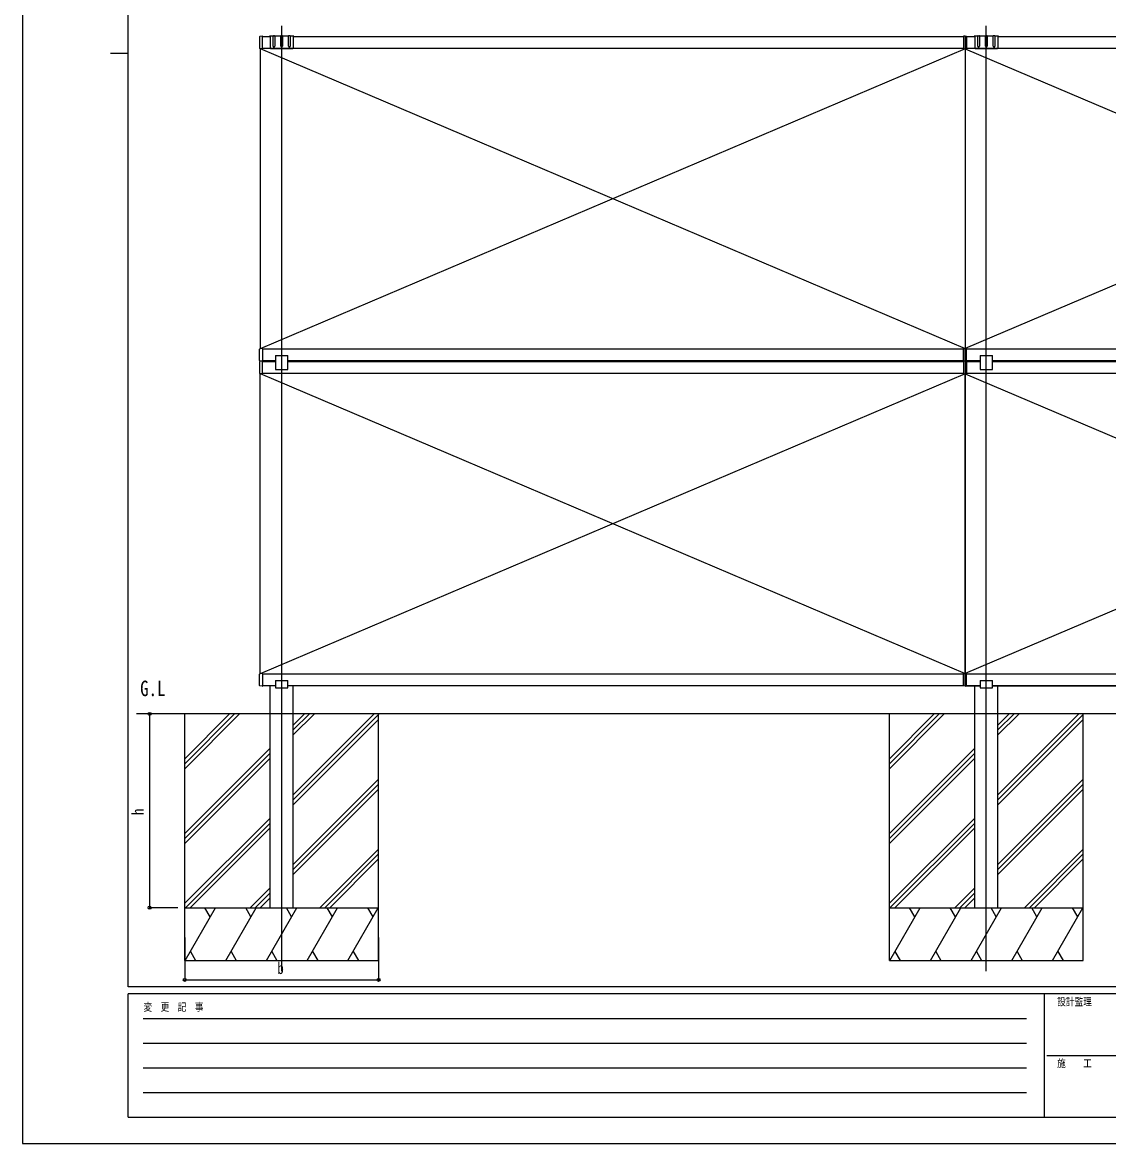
# Model space of a CAD drawing. Units: millimetres, scale not verified. Extents: x -4205 to 4205, y -2970 to 2970.
# Drawn here: x -4205 to -1122, y -2970 to 212 of the extents above; entities that cross this region are included whole.
import ezdxf
from ezdxf.enums import TextEntityAlignment as Align

# ---------------------------------------------------------------- set-up
doc = ezdxf.new("R2010")
doc.units = ezdxf.units.MM
doc.header["$LTSCALE"] = 16
for name, color, linetype in [('0-2_USER1', 3, 'Continuous'), ('0-3_YKK_12', 2, 'Continuous'), ('0-4_YKK_A1', 4, 'Continuous'), ('0-5_YKK_D', 6, 'Continuous'), ('0-6_YKK_ZWAK', 7, 'Continuous')]:
    doc.layers.add(name, color=color, linetype=linetype)
doc.styles.add('ＭＳ ゴシック', font='')
doc.styles.get('ＭＳ ゴシック').set_extended_font_data('MS Gothic')

msp = doc.modelspace()

# ---------------------------------------------------------------- linework, layer by layer
at = {"layer": '0-3_YKK_12'}
for p, q in [((-3469.21, -2480.9), (-3469.21, 202.83)), ((-1469.31, -2480.9), (-1469.31, 202.83))]:
    msp.add_line(p, q, dxfattribs=at)
at = {"layer": '0-4_YKK_A1'}
for p, q in [((-3531.81, 171.75), (-3531.81, 139.11)), ((-3524.13, 173.16), (-3530.87, 172.75)), ((-3523.81, 172.05), (-3502.21, 172.05)), ((-3493.71, 173.55), (-3502.21, 173.55)), ((-3502.21, 173.55), (-3502.21, 139.54)), ((-3493.71, 144.55), (-3493.71, 173.55)), ((-3492.71, 174.55), (-3489.71, 174.55)), ((-3471.71, 173.55), (-3488.71, 173.55)), ((-3471.71, 173.55), (-3488.71, 173.55)), ((-3488.71, 173.55), (-3488.71, 144.55)), ((-3471.71, 144.55), (-3471.71, 173.55)), ((-3470.71, 174.55), (-3467.71, 174.55)), ((-3449.71, 173.55), (-3466.71, 173.55)), ((-3449.71, 173.55), (-3466.71, 173.55)), ((-3466.71, 173.55), (-3466.71, 144.55)), ((-3449.71, 144.55), (-3449.71, 173.55)), ((-3445.71, 174.55), (-3448.71, 174.55)), ((-3436.21, 173.55), (-3444.71, 173.55)), ((-3436.21, 173.55), (-3444.71, 173.55)), ((-3444.71, 173.55), (-3444.71, 144.55)), ((-3436.21, 173.55), (-3436.21, 139.54)), ((-3436.21, 172.05), (-1534.31, 172.05)), ((-1534.31, 172.71), (-1534.31, 171.91)), ((-1534.31, 171.91), (-1534.31, 138.67)), ((-1529.81, 173.17), (-1534.13, 172.91)), ((-1529.81, 172.17), (-1529.81, 138.67)), ((-1529.81, 172.05), (-1529.81, -747.95)), ((-1525.31, 172.71), (-1525.31, 171.91)), ((-1525.31, 172.05), (-1502.21, 172.05)), ((-1525.31, 171.91), (-1525.31, 138.67)), ((-1493.81, 173.55), (-1502.31, 173.55)), ((-1502.31, 173.55), (-1502.31, 139.54)), ((-1493.81, 144.55), (-1493.81, 173.55)), ((-1492.81, 174.55), (-1489.81, 174.55)), ((-1471.81, 173.55), (-1488.81, 173.55)), ((-1488.81, 173.55), (-1488.81, 144.55)), ((-1471.81, 144.55), (-1471.81, 173.55)), ((-1470.81, 174.55), (-1467.81, 174.55)), ((-1449.81, 173.55), (-1466.81, 173.55)), ((-1466.81, 173.55), (-1466.81, 144.55)), ((-1449.81, 144.55), (-1449.81, 173.55)), ((-1445.81, 174.55), (-1448.81, 174.55)), ((-1436.31, 173.55), (-1444.81, 173.55)), ((-1444.81, 173.55), (-1444.81, 144.55)), ((-1436.31, 173.55), (-1436.31, 139.54)), ((-1436.21, 172.05), (335.09, 172.05)), ((-3524.13, 137.7), (-3530.87, 138.11)), ((-3529.81, 138.05), (-1529.81, -713.39)), ((-3529.81, 138.05), (-3529.81, -713.94)), ((-1529.81, 137.67), (-3529.81, -713.94)), ((-3523.81, 138), (-3523.81, 138.68)), ((-1534.31, 138.05), (-3523.81, 138.05)), ((-3501.21, 138.54), (-3469.67, 138.54)), ((-3469.37, 138.54), (-3469.05, 138.54)), ((-3468.75, 138.54), (-3437.21, 138.54)), ((-1534.31, 138.67), (-1534.31, 137.87)), ((-1533.75, 137.67), (-1529.81, 137.67)), ((-1529.81, 137.67), (-1529.81, 138.67)), ((-1529.81, 138.05), (-1529.81, -713.94)), ((470.18, 137.75), (-1529.81, -713.39)), ((-1525.87, 137.67), (-1529.81, 137.67)), ((-1529.81, 137.67), (470.18, -713.65)), ((-1525.31, 138.67), (-1525.31, 137.87)), ((464.19, 138.05), (-1525.31, 138.05)), ((-1501.31, 138.54), (-1469.77, 138.54)), ((-1469.47, 138.54), (-1469.15, 138.54)), ((-1468.85, 138.54), (-1437.31, 138.54)), ((-3531.81, -747.65), (-3531.81, -715.01)), ((-3524.13, -713.6), (-3530.87, -714.01)), ((-3523.81, -713.9), (-3523.81, -714.58)), ((-3523.81, -713.95), (-1534.31, -713.95)), ((-1534.31, -714.39), (-1534.31, -713.59)), ((-1534.31, -747.62), (-1534.31, -714.39)), ((-1533.75, -713.39), (-1529.81, -713.39)), ((-1529.81, -713.39), (-1529.81, -714.39)), ((-1525.87, -713.39), (-1529.81, -713.39)), ((-1529.81, -747.89), (-1529.81, -714.39)), ((-1525.31, -714.39), (-1525.31, -713.59)), ((-1525.31, -713.95), (464.19, -713.95)), ((-1525.31, -747.62), (-1525.31, -714.39)), ((-3531.81, -750.75), (-3531.81, -783.39)), ((-3524.13, -749.06), (-3530.87, -748.64)), ((-3524.13, -749.34), (-3530.87, -749.75)), ((-3486.51, -747.95), (-3523.81, -747.95)), ((-3523.81, -750.45), (-3486.51, -750.45)), ((-3486.51, -732.85), (-3451.91, -732.85)), ((-3486.51, -732.85), (-3486.51, -772.95)), ((-3451.91, -772.95), (-3451.91, -732.85)), ((-1534.31, -747.95), (-3451.91, -747.95)), ((-3451.91, -750.45), (-1534.31, -750.45)), ((-1534.31, -748.42), (-1534.31, -747.62)), ((-1534.31, -749.79), (-1534.31, -750.59)), ((-1534.31, -750.59), (-1534.31, -783.83)), ((-1529.81, -748.89), (-1534.13, -748.62)), ((-1529.81, -749.33), (-1534.13, -749.59)), ((-1529.81, -750.33), (-1529.81, -783.83)), ((-1529.81, -750.45), (-1529.81, -1670.45)), ((-1525.31, -748.42), (-1525.31, -747.62)), ((-1486.51, -747.95), (-1525.31, -747.95)), ((-1525.31, -749.79), (-1525.31, -750.59)), ((-1525.31, -750.45), (-1486.51, -750.45)), ((-1525.31, -750.59), (-1525.31, -783.83)), ((-1486.61, -732.85), (-1452.01, -732.85)), ((-1486.61, -732.85), (-1486.61, -772.95)), ((-1452.01, -772.95), (-1452.01, -732.85)), ((350.79, -747.95), (-1451.91, -747.95)), ((-1451.91, -750.45), (350.79, -750.45)), ((-3524.13, -784.8), (-3530.87, -784.39)), ((-3529.81, -784.45), (-1529.81, -1635.89)), ((-3529.81, -1636.44), (-3529.81, -784.45)), ((-1529.81, -784.83), (-3529.81, -1636.44)), ((-3523.81, -784.5), (-3523.81, -783.82)), ((-1534.31, -784.45), (-3523.81, -784.45)), ((-3486.51, -772.95), (-3451.91, -772.95)), ((-1534.31, -783.83), (-1534.31, -784.63)), ((-1533.75, -784.83), (-1529.81, -784.83)), ((-1529.81, -784.83), (-1529.81, -783.83)), ((-1529.81, -1636.44), (-1529.81, -784.45)), ((470.18, -784.75), (-1529.81, -1635.89)), ((-1525.87, -784.83), (-1529.81, -784.83)), ((-1529.81, -784.83), (470.18, -1636.15)), ((-1525.31, -783.83), (-1525.31, -784.63)), ((464.19, -784.45), (-1525.31, -784.45)), ((-1486.61, -772.95), (-1452.01, -772.95)), ((-3531.81, -1670.15), (-3531.81, -1637.51)), ((-3524.13, -1636.1), (-3530.87, -1636.51)), ((-3523.81, -1636.4), (-3523.81, -1637.08)), ((-3523.81, -1636.45), (-1534.31, -1636.45)), ((-1534.31, -1636.89), (-1534.31, -1636.09)), ((-1534.31, -1670.12), (-1534.31, -1636.89)), ((-1533.75, -1635.89), (-1529.81, -1635.89)), ((-1529.81, -1635.89), (-1529.81, -1636.89)), ((-1525.87, -1635.89), (-1529.81, -1635.89)), ((-1529.81, -1670.39), (-1529.81, -1636.89)), ((-1525.31, -1636.89), (-1525.31, -1636.09)), ((-1525.31, -1636.45), (464.19, -1636.45)), ((-1525.31, -1670.12), (-1525.31, -1636.89)), ((-3524.13, -1671.56), (-3530.87, -1671.14)), ((-3486.51, -1670.45), (-3523.81, -1670.45)), ((-3502.21, -1750.45), (-3502.21, -1670.45)), ((-3486.51, -1655.45), (-3451.91, -1655.45)), ((-3486.51, -1655.45), (-3486.51, -1676.45)), ((-3486.51, -1676.45), (-3451.91, -1676.45)), ((-3451.91, -1676.45), (-3451.91, -1655.45)), ((-1534.31, -1670.45), (-3451.91, -1670.45)), ((-3436.21, -1750.45), (-3436.21, -1670.45)), ((-1534.31, -1670.92), (-1534.31, -1670.12)), ((-1529.81, -1671.39), (-1534.13, -1671.12)), ((-1525.31, -1670.92), (-1525.31, -1670.12)), ((-1525.31, -1670.45), (-1486.61, -1670.45)), ((-1486.61, -1670.45), (-1525.31, -1670.45)), ((-1502.31, -1750.45), (-1502.31, -1670.45)), ((-1486.61, -1655.45), (-1452.01, -1655.45)), ((-1486.61, -1655.45), (-1486.61, -1676.45)), ((-1486.61, -1676.45), (-1452.01, -1676.45)), ((-1452.01, -1676.45), (-1452.01, -1655.45)), ((-1452.01, -1670.45), (350.79, -1670.45)), ((350.79, -1670.45), (-1452.01, -1670.45)), ((-1436.31, -1750.45), (-1436.31, -1670.45)), ((856.69, -1750.45), (-3881.27, -1750.45)), ((-3744.21, -2300.45), (-3744.21, -1750.45)), ((-3744.21, -1906.08), (-3588.58, -1750.45)), ((-3744.21, -1891.94), (-3602.72, -1750.45)), ((-3744.21, -1877.79), (-3616.86, -1750.45)), ((-3502.21, -2300.45), (-3502.21, -1750.45)), ((-3436.21, -2300.45), (-3436.21, -1750.45)), ((-3436.21, -1810.21), (-3376.45, -1750.45)), ((-3436.21, -1796.07), (-3390.59, -1750.45)), ((-3436.21, -1781.93), (-3404.73, -1750.45)), ((-3436.21, -1994.06), (-3192.6, -1750.45)), ((-3436.21, -1979.92), (-3206.74, -1750.45)), ((-3436.21, -2008.2), (-3194.21, -1766.2)), ((-3194.21, -2300.45), (-3194.21, -1750.45)), ((-1744.31, -2300.45), (-1744.31, -1750.45)), ((-1744.31, -1906.08), (-1588.68, -1750.45)), ((-1744.31, -1891.94), (-1602.82, -1750.45)), ((-1744.31, -1877.79), (-1616.96, -1750.45)), ((-1502.31, -2300.45), (-1502.31, -1750.45)), ((-1436.31, -2300.45), (-1436.31, -1750.45)), ((-1436.31, -1810.21), (-1376.55, -1750.45)), ((-1436.31, -1796.07), (-1390.69, -1750.45)), ((-1436.31, -1781.93), (-1404.83, -1750.45)), ((-1436.31, -1979.92), (-1206.84, -1750.45)), ((-1436.31, -1994.06), (-1194.31, -1752.06)), ((-1436.31, -2008.2), (-1194.31, -1766.2)), ((-1194.31, -2300.45), (-1194.31, -1750.45)), ((-3744.21, -2089.93), (-3502.21, -1847.93)), ((-3744.21, -2104.07), (-3502.21, -1862.07)), ((-3744.21, -2118.21), (-3502.21, -1876.21)), ((-1744.31, -2089.93), (-1502.31, -1847.93)), ((-1744.31, -2104.07), (-1502.31, -1862.07)), ((-1744.31, -2118.21), (-1502.31, -1876.21)), ((-3436.21, -2177.91), (-3194.21, -1935.91)), ((-1436.31, -2177.91), (-1194.31, -1935.91)), ((-3436.21, -2192.05), (-3194.21, -1950.05)), ((-3436.21, -2206.19), (-3194.21, -1964.19)), ((-1436.31, -2192.05), (-1194.31, -1950.05)), ((-1436.31, -2206.19), (-1194.31, -1964.19)), ((-3744.21, -2287.91), (-3502.21, -2045.92)), ((-3742.6, -2300.45), (-3502.21, -2060.06)), ((-1744.31, -2287.91), (-1502.31, -2045.92)), ((-1744.31, -2302.06), (-1502.31, -2060.06)), ((-3728.46, -2300.45), (-3502.21, -2074.2)), ((-1728.56, -2300.45), (-1502.31, -2074.2)), ((-3360.76, -2300.45), (-3194.21, -2133.9)), ((-3346.62, -2300.45), (-3194.21, -2148.04)), ((-3332.48, -2300.45), (-3194.21, -2162.18)), ((-1360.86, -2300.45), (-1194.31, -2133.9)), ((-1346.72, -2300.45), (-1194.31, -2148.04)), ((-1332.58, -2300.45), (-1194.31, -2162.18)), ((-3558.75, -2300.45), (-3502.21, -2243.91)), ((-3544.61, -2300.45), (-3502.21, -2258.05)), ((-1558.85, -2300.45), (-1502.31, -2243.91)), ((-1544.71, -2300.45), (-1502.31, -2258.05)), ((-3530.47, -2300.45), (-3502.21, -2272.19)), ((-1530.57, -2300.45), (-1502.31, -2272.19)), ((-3744.21, -2300.45), (-3194.21, -2300.45)), ((-3744.21, -2300.45), (-3194.21, -2300.45)), ((-3744.21, -2450.45), (-3744.21, -2300.45)), ((-3743.45, -2450.45), (-3656.85, -2300.45)), ((-3671.85, -2326.43), (-3686.85, -2300.45)), ((-3627.98, -2450.45), (-3541.38, -2300.45)), ((-3556.38, -2326.43), (-3571.38, -2300.45)), ((-3512.51, -2450.45), (-3425.91, -2300.45)), ((-3440.91, -2326.43), (-3455.91, -2300.45)), ((-3397.04, -2450.45), (-3310.44, -2300.45)), ((-3325.44, -2326.43), (-3340.44, -2300.45)), ((-3281.57, -2450.45), (-3194.97, -2300.45)), ((-3209.97, -2326.43), (-3224.97, -2300.45)), ((-1744.31, -2300.45), (-1194.31, -2300.45)), ((-1744.31, -2300.45), (-1194.31, -2300.45)), ((-1744.31, -2450.45), (-1744.31, -2300.45)), ((-1743.55, -2450.45), (-1656.95, -2300.45)), ((-1671.95, -2326.43), (-1686.95, -2300.45)), ((-1628.08, -2450.45), (-1541.48, -2300.45)), ((-1556.48, -2326.43), (-1571.48, -2300.45)), ((-1512.61, -2450.45), (-1426.01, -2300.45)), ((-1441.01, -2326.43), (-1456.01, -2300.45)), ((-1397.14, -2450.45), (-1310.54, -2300.45)), ((-1325.54, -2326.43), (-1340.54, -2300.45)), ((-1281.67, -2450.45), (-1195.07, -2300.45)), ((-1210.07, -2326.43), (-1225.07, -2300.45)), ((-3728.45, -2424.47), (-3713.45, -2450.45)), ((-3612.98, -2424.47), (-3597.98, -2450.45)), ((-3497.51, -2424.47), (-3482.51, -2450.45)), ((-3382.04, -2424.47), (-3367.04, -2450.45)), ((-3266.57, -2424.47), (-3251.57, -2450.45)), ((-1728.55, -2424.47), (-1713.55, -2450.45)), ((-1613.08, -2424.47), (-1598.08, -2450.45)), ((-1497.61, -2424.47), (-1482.61, -2450.45)), ((-1382.14, -2424.47), (-1367.14, -2450.45)), ((-1266.67, -2424.47), (-1251.67, -2450.45))]:
    msp.add_line(p, q, dxfattribs=at)
for points in [[(-3523.81, 138.68), (-3523.81, 172.18), (-3523.81, 172.86)], [(-3493.71, 173.55), (-3502.21, 173.55), (-3502.21, 150.55)], [(-1529.81, 172.17), (-1529.81, 173.17), (-1525.5, 172.91)], [(-3523.81, -714.58), (-3523.81, -748.08), (-3523.81, -748.76)], [(-3523.81, -783.82), (-3523.81, -750.32), (-3523.81, -749.64)], [(-1529.81, -747.89), (-1529.81, -748.89), (-1525.5, -748.62)], [(-1529.81, -750.33), (-1529.81, -749.33), (-1525.5, -749.59)], [(-3523.81, -1637.08), (-3523.81, -1670.58), (-3523.81, -1671.26)], [(-1529.81, -1670.39), (-1529.81, -1671.39), (-1525.5, -1671.12)], [(-3744.21, -2450.45), (-3194.21, -2450.45), (-3194.21, -2300.45)], [(-1744.31, -2450.45), (-1194.31, -2450.45), (-1194.31, -2300.45)]]:
    msp.add_lwpolyline(points, dxfattribs=at)
for centre, radius, start, end in [((-3530.81, 171.75), 1, 93.5, 180), ((-3524.11, 172.86), 0.3, 0, 93.5), ((-3502.21, 171.55), 2, 90, 165.52249), ((-3502.21, 171.55), 2, 90, 165.52086), ((-3492.71, 173.55), 1, 90, 180), ((-3489.71, 173.55), 1, 0, 90), ((-3470.71, 173.55), 1, 90, 180), ((-3467.71, 173.55), 1, 0, 90), ((-3448.71, 173.55), 1, 90, 180), ((-3445.71, 173.55), 1, 0, 90), ((-3436.21, 171.55), 2, 14.47914, 90), ((-1534.11, 172.71), 0.2, 93.5, 180), ((-1525.51, 172.71), 0.2, 0, 86.5), ((-1502.31, 171.55), 2, 90, 165.52248), ((-1492.81, 173.55), 1, 90, 180), ((-1489.81, 173.55), 1, 0, 90), ((-1470.81, 173.55), 1, 90, 180), ((-1467.81, 173.55), 1, 0, 90), ((-1448.81, 173.55), 1, 90, 180), ((-1445.81, 173.55), 1, 0, 90), ((-1436.31, 171.55), 2, 14.47752, 90), ((-3530.81, 139.11), 1, 180, 266.5), ((-3524.11, 138), 0.3, 266.5, 0), ((-3501.21, 139.54), 1, 180, 270), ((-3491.21, 144.55), 2.5, 180, 0), ((-3469.21, 144.55), 2.5, 180, 0), ((-3469.21, 138.34), 0.5, 23.57818, 156.42182), ((-3447.21, 144.55), 2.5, 180, 0), ((-3437.21, 139.54), 1, 270, 0), ((-1534.11, 137.87), 0.201, 179.90369, 269.4192), ((-1525.52, 137.87), 0.201, 270.5808, 0.09631), ((-1501.31, 139.54), 1, 180, 270), ((-1491.31, 144.55), 2.5, 180, 0), ((-1469.31, 144.55), 2.5, 180, 0), ((-1469.31, 138.34), 0.5, 23.57818, 156.42182), ((-1447.31, 144.55), 2.5, 180, 0), ((-1437.31, 139.54), 1, 270, 0), ((-3530.81, -715.01), 1, 93.5, 180), ((-3524.11, -713.9), 0.3, 0, 93.5), ((-1534.11, -713.59), 0.201, 90.5808, 180.09631), ((-1525.52, -713.59), 0.201, 359.90369, 89.4192), ((-3530.81, -747.65), 1, 180, 266.5), ((-3530.81, -750.75), 1, 93.5, 180), ((-3524.11, -748.76), 0.3, 266.5, 0), ((-3524.11, -749.64), 0.3, 0, 93.5), ((-1534.11, -748.42), 0.2, 180, 266.5), ((-1534.11, -749.79), 0.2, 93.5, 180), ((-1525.51, -748.42), 0.2, 273.5, 0), ((-1525.51, -749.79), 0.2, 0, 86.5), ((-3530.81, -783.39), 1, 180, 266.5), ((-3524.11, -784.5), 0.3, 266.5, 0), ((-1534.11, -784.63), 0.201, 179.90369, 269.4192), ((-1525.52, -784.63), 0.201, 270.5808, 0.09631), ((-3530.81, -1637.51), 1, 93.5, 180), ((-3524.11, -1636.4), 0.3, 0, 93.5), ((-1534.11, -1636.09), 0.201, 90.5808, 180.09631), ((-1525.52, -1636.09), 0.201, 359.90369, 89.4192), ((-3530.81, -1670.15), 1, 180, 266.5), ((-3524.11, -1671.26), 0.3, 266.5, 0), ((-1534.11, -1670.92), 0.2, 180, 266.5), ((-1525.51, -1670.92), 0.2, 273.5, 0)]:
    msp.add_arc(centre, radius, start, end, dxfattribs=at)
for centre, start_param, end_param in [((-1533.75, 138.67), 4.6587856, 4.712389), ((-1525.87, 138.67), 4.712389, 4.7659923), ((-1533.75, -714.39), 1.5707963, 1.6243997), ((-1525.87, -714.39), 1.517193, 1.5707963), ((-1533.75, -783.83), 4.6587856, 4.712389), ((-1525.87, -783.83), 4.712389, 4.7659923), ((-1533.75, -1636.89), 1.5707963, 1.6243997), ((-1525.87, -1636.89), 1.517193, 1.5707963)]:
    msp.add_ellipse(centre, major_axis=(6.74, 0), ratio=0.148374, start_param=start_param, end_param=end_param, dxfattribs=at)
at = {"layer": '0-5_YKK_D'}
for p, q in [((-3764.21, -1750.45), (-3845.21, -1750.45)), ((-3844.21, -1750.45), (-3844.21, -2300.45)), ((-3764.21, -2300.45), (-3845.21, -2300.45)), ((-3744.21, -2385.23), (-3744.21, -2506.45)), ((-3194.21, -2385.23), (-3194.21, -2506.45)), ((-3744.21, -2505.45), (-3194.21, -2505.45))]:
    msp.add_line(p, q, dxfattribs=at)
for centre in [(-3844.21, -1750.45), (-3844.21, -2300.45), (-3744.21, -2505.45), (-3194.21, -2505.45)]:
    msp.add_circle(centre, 4.25, dxfattribs=at)
at = {"layer": '0-6_YKK_ZWAK'}
for p, q in [((-3904.98, -2525), (-3904.98, 2775)), ((-3954.98, 125), (-3904.98, 125)), ((3895.02, -2525), (-3904.98, -2525)), ((-1304.98, -2545), (-3904.98, -2545)), ((-3904.98, -2895), (-3904.98, -2545)), ((-1304.98, -2545), (-1304.98, -2895)), ((-4.98, -2545), (-1304.98, -2545)), ((-3862.48, -2615), (-1354.98, -2615)), ((-3862.48, -2685), (-1354.98, -2685)), ((-1297.48, -2720), (-4.98, -2720)), ((-3862.48, -2755), (-1354.98, -2755)), ((-3862.48, -2825), (-1354.98, -2825)), ((-3904.98, -2895), (-1304.98, -2895)), ((-1304.98, -2895), (-4.98, -2895))]:
    msp.add_line(p, q, dxfattribs=at)
msp.add_lwpolyline([(-4205, -2970), (4205, -2970), (4205, 2970), (-4205, 2970)], close=True, dxfattribs=at)

# ---------------------------------------------------------------- texts
at = {"layer": '0-2_USER1', "style": 'ＭＳ ゴシック', "width": 0.8}
msp.add_text('G.L', height=43.99, dxfattribs=at).set_placement((-3870.81, -1713.12), align=Align.BOTTOM_LEFT)
at = {"layer": '0-5_YKK_D', "style": 'ＭＳ ゴシック', "width": 0.8}
msp.add_text('h', height=32.99, rotation=90, dxfattribs=at).set_placement((-3851.21, -2037.45), align=Align.BOTTOM_LEFT)
msp.add_text('b', height=32.99, dxfattribs=at).set_placement((-3481.21, -2498.45), align=Align.BOTTOM_LEFT)
at = {"layer": '0-6_YKK_ZWAK', "style": 'ＭＳ ゴシック', "width": 0.8}
for s, p in [('変  更  記  事', (-3861.31, -2600)), ('設計監理', (-1268.31, -2585)), ('施\u3000\u3000工', (-1268.31, -2760))]:
    msp.add_text(s, height=21.99, dxfattribs=at).set_placement(p, align=Align.BOTTOM_LEFT)

doc.saveas('drawing.dxf')
